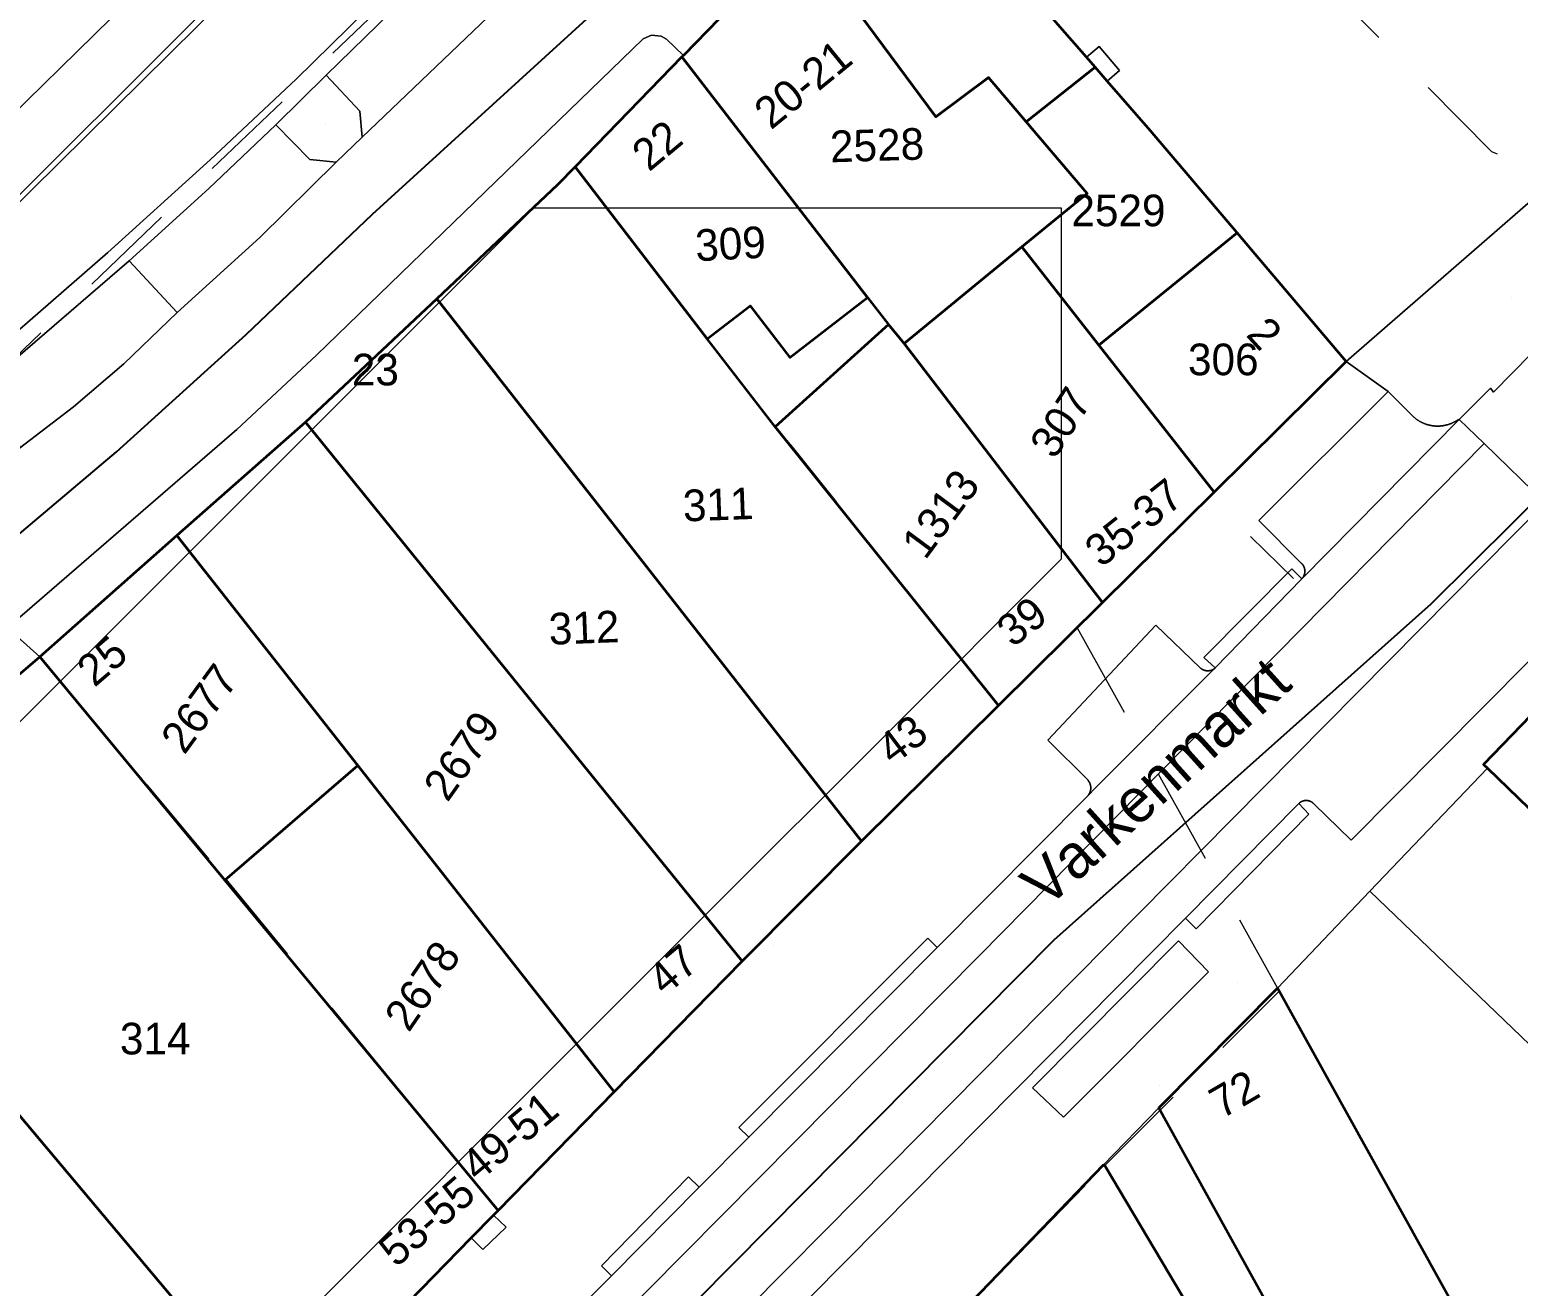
# Model space of a CAD drawing. Header units: metres. Extents: x 0 to 105485, y 0 to 425721.
# Drawn here: x 105188.16 to 105230.5, y 425501.82 to 425537.56 of the extents above; entities that cross this region are included whole.
import ezdxf
from ezdxf.enums import TextEntityAlignment as Align

# ---------------------------------------------------------------- set-up
doc = ezdxf.new("R2010")
doc.units = ezdxf.units.M
doc.header["$MEASUREMENT"] = 0
doc.linetypes.add('KG-PERCEEL-SO', pattern=[19, 5.5, -4, 5.5, -4])
for name, color, linetype, lineweight in [('B-XX-GK-KADEMUUR-G', 150, 'Continuous', 18), ('B-XX-GR-BEPLANTING_CULTUUR_VASTE PLANTENVAK-G', 90, 'Continuous', 18), ('B-XX-GR-BOOM-G', 90, 'Continuous', 13), ('B-XX-GR-STRUIK-G', 90, 'Continuous', 13), ('B-XX-IE-MEUBILAIR-G', 7, 'Continuous', 18), ('B-XX-KG-GRENS_PERCEEL-G', 150, 'KG-PERCEEL-SO', 18), ('B-XX-KG-GRENS_PERCEEL-T', 150, 'KG-PERCEEL-SO', 18), ('B-XX-KW-KUNSTWERK_STEIGER-G', 170, 'Continuous', 18), ('B-XX-OG-BEBOUWING-G', 7, 'Continuous', 35), ('B-XX-OG-BEBOUWING_HUISNUMMER-T', 7, 'Continuous', 18), ('B-XX-OG-BEBOUWING_STRAATNAAM-T', 7, 'Continuous', 18), ('B-XX-OG-GRENS-G', 7, 'Continuous', 18), ('B-XX-OG-TERREIN_ERF-G', 7, 'Continuous', 18), ('B-XX-OG-WATER_HAVEN-G', 170, 'Continuous', 18), ('B-XX-VH-ONVERHARD_ZAND-G', 210, 'Continuous', 18), ('B-XX-VH-OPENVERHARDING-G', 90, 'Continuous', 18), ('B-XX-VH-OPENVERHARDING_BETONSTRAATSTEEN-G', 90, 'Continuous', 18), ('B-XX-VH-OPENVERHARDING_SIERBESTRATING-G', 90, 'Continuous', 18), ('B-XX-VH-OPENVERHARDING_STRAATBAKSTEEN-G', 90, 'Continuous', 18), ('B-XX-VW-MARKERING-G', 7, 'Continuous', 18)]:
    doc.layers.add(name, color=color, linetype=linetype, lineweight=lineweight)
doc.layers.add('GIS-WEGVAKKEN', color=2, linetype='Continuous')

msp = doc.modelspace()

# ---------------------------------------------------------------- linework, layer by layer
at = {"layer": 'B-XX-GK-KADEMUUR-G', "ltscale": 0.5}
for points in [[(105220.643, 425561.843), (105213.954, 425554.97), (105205.209, 425545.458), (105195.738, 425536.163), (105193.287, 425533.863), (105190.378, 425531.232), (105186.544, 425527.89), (105180.843, 425522.993), (105173.304, 425516.37), (105172.878, 425515.996), (105146.181, 425491.915), (105145.681, 425491.464), (105144.295, 425490.257), (105143.772, 425489.798), (105136.049, 425483.022), (105132.833, 425480.142), (105128.132, 425475.611), (105127.75, 425475.243), (105122.77, 425470.444), (105113.824, 425465.053)], [(105186.916, 425527.491), (105190.984, 425530.99), (105193.251, 425533.049), (105195.156, 425534.861), (105196.592, 425536.271), (105200.626, 425540.211), (105204.554, 425544.048), (105205.972, 425545.477), (105209.689, 425549.526), (105213.503, 425553.68), (105214.869, 425555.125), (105218.768, 425559.165)]]:
    msp.add_lwpolyline(points, dxfattribs=at)
at = {"layer": 'B-XX-GR-BEPLANTING_CULTUUR_VASTE PLANTENVAK-G', "ltscale": 0.5}
msp.add_lwpolyline([(105216.687, 425507.466), (105217.564, 425506.626), (105221.696, 425510.762), (105220.837, 425511.642)], close=True, dxfattribs=at)
at = {"layer": 'B-XX-GR-BOOM-G', "color": 0, "true_color": 0x604a38}
msp.add_polyline3d([(105196.561, 425534.859, 2.064), (105196.561, 425534.859, 4.864)], dxfattribs=at)
at = {"layer": 'B-XX-GR-STRUIK-G', "ltscale": 0.5}
for points in [[(105218.221, 425536.783), (105218.465, 425536.503), (105218.812, 425536.105), (105219.165, 425536.405), (105218.581, 425537.09)], [(105201.71, 425503.497), (105201.355, 425503.845), (105200.719, 425503.195), (105201.05, 425502.87)]]:
    msp.add_lwpolyline(points, close=True, dxfattribs=at)
at = {"layer": 'B-XX-IE-MEUBILAIR-G', "color": 0, "true_color": 0x604a38}
for points in [[(105219.838, 425535.081, 2.225), (105219.838, 425535.081, 3.725)], [(105201.485, 425531.875, 2.127), (105201.485, 425531.875, 3.627)], [(105230.309, 425529.957, 2.445), (105230.309, 425529.957, 3.945)], [(105225.501, 425527.79, 2.473), (105225.501, 425527.79, 3.973)], [(105227.743, 425525.279, 2.495), (105227.743, 425525.279, 3.995)], [(105220.674, 425518.103, 2.651), (105220.674, 425518.103, 4.151)], [(105229.824, 425517.35, 2.757), (105229.824, 425517.35, 4.257)], [(105228.399, 425516.854, 2.758), (105228.399, 425516.854, 5.758)], [(105226.957, 425515.979, 2.755), (105226.957, 425515.979, 4.255)], [(105228.057, 425514.914, 2.802), (105228.057, 425514.914, 5.802)], [(105227.245, 425513.966, 2.858), (105227.245, 425513.966, 5.858)], [(105227.022, 425512.417, 2.887), (105227.022, 425512.417, 4.387)], [(105214.809, 425512.16, 2.744), (105214.809, 425512.16, 4.244)], [(105209.326, 425511.502, 2.788), (105209.326, 425511.502, 4.288)], [(105222.516, 425510.468, 2.833), (105222.516, 425510.468, 4.333)], [(105220.306, 425507.543, 2.899), (105220.306, 425507.543, 4.399)], [(105207.993, 425505.321, 2.867), (105207.993, 425505.321, 4.367)], [(105210.962, 425502.239, 2.8), (105210.962, 425502.239, 4.3)]]:
    msp.add_polyline3d(points, dxfattribs=at)
at = {"layer": 'B-XX-KG-GRENS_PERCEEL-G', "ltscale": 0.5, "flags": 128}
for points in [[(105102.855, 425457.251), (105113.429, 425463.212), (105126.736, 425472.787), (105143.804, 425488.16), (105176.104, 425517.108), (105213.894, 425553.271), (105230.091, 425570.765), (105244.911, 425587.989), (105254.747, 425603.697)], [(105229.774, 425561.299), (105230.631, 425561.379), (105231.504, 425561.178), (105232.264, 425560.7), (105243.511, 425549.496), (105244.287, 425548.424), (105244.687, 425547.126), (105244.637, 425545.791), (105244.159, 425544.585), (105233.404, 425533.687), (105232.149, 425533.478), (105230.908, 425533.618), (105229.755, 425534.092), (105217.646, 425546.338), (105217.448, 425547.139), (105217.525, 425547.957), (105217.879, 425548.684)], [(105212.858, 425543.118), (105217.159, 425538.002), (105218.465, 425536.503)], [(105206.71, 425536.79), (105210.097, 425540.276)], [(105210.097, 425540.276), (105213.94, 425535.087), (105215.435, 425536.207), (105216.507, 425534.946)], [(105203.673, 425533.665), (105206.71, 425536.79)], [(105206.71, 425536.79), (105212.587, 425529.179)], [(105216.507, 425534.946), (105218.465, 425536.503)], [(105218.465, 425536.503), (105220.226, 425534.483), (105222.507, 425531.789)], [(105216.385, 425531.386), (105218.238, 425532.907), (105216.507, 425534.946)], [(105199.754, 425529.921), (105203.174, 425533.151), (105203.673, 425533.665)], [(105203.673, 425533.665), (105209.365, 425526.264)], [(105218.576, 425528.587), (105222.507, 425531.789)], [(105221.849, 425524.405), (105225.608, 425528.126), (105222.507, 425531.789)], [(105213.036, 425528.637), (105216.385, 425531.386)], [(105216.385, 425531.386), (105218.576, 425528.587)], [(105196, 425526.404), (105196.496, 425526.843), (105199.754, 425529.921)], [(105199.754, 425529.921), (105211.823, 425514.478)], [(105209.365, 425526.264), (105212.587, 425529.179)], [(105212.587, 425529.179), (105213.036, 425528.637)], [(105213.036, 425528.637), (105213.207, 425528.414), (105218.68, 425521.267)], [(105218.576, 425528.587), (105221.849, 425524.405)], [(105240.606, 425505.938), (105229.515, 425516.664), (105232.202, 425519.439), (105232.015, 425519.621), (105232.985, 425520.62), (105233.171, 425520.439), (105235.984, 425523.345), (105235.802, 425523.521), (105236.535, 425524.276), (105236.715, 425524.1), (105239.53, 425527.007), (105239.354, 425527.179), (105240.16, 425528.01), (105240.335, 425527.839), (105240.735, 425528.251), (105247.818, 425521.49), (105248.851, 425522.631), (105251.941, 425519.857), (105252.709, 425520.608), (105254.15, 425519.19), (105251.936, 425516.849)], [(105192.347, 425523.171), (105196, 425526.404)], [(105196, 425526.404), (105208.427, 425511.071)], [(105209.365, 425526.264), (105209.846, 425525.702), (105215.722, 425518.339)], [(105218.68, 425521.267), (105221.849, 425524.405)], [(105188.447, 425519.728), (105188.751, 425519.989), (105192.347, 425523.171)], [(105192.347, 425523.171), (105197.488, 425516.63)], [(105217.956, 425520.55), (105218.68, 425521.267)], [(105215.722, 425518.339), (105217.956, 425520.55)], [(105217.956, 425520.55), (105223.702, 425510.213)], [(105181.734, 425513.974), (105188.447, 425519.728)], [(105188.447, 425519.728), (105193.733, 425513.399)], [(105211.823, 425514.478), (105215.722, 425518.339)], [(105193.733, 425513.399), (105197.488, 425516.63)], [(105197.488, 425516.63), (105204.783, 425507.348)], [(105208.427, 425511.071), (105209.866, 425512.541), (105211.823, 425514.478)], [(105181.734, 425513.974), (105195.383, 425497.728)], [(105193.733, 425513.399), (105201.486, 425503.979)], [(105204.783, 425507.348), (105208.427, 425511.071)], [(105218.74, 425505.259), (105223.702, 425510.213)], [(105223.702, 425510.213), (105231.199, 425496.727), (105235.462, 425488.871)], [(105201.486, 425503.979), (105204.783, 425507.348)], [(105212.962, 425499.309), (105218.74, 425505.259)], [(105218.74, 425505.259), (105230.215, 425486.058)], [(105195.383, 425497.728), (105197.936, 425500.352), (105201.486, 425503.979)]]:
    msp.add_lwpolyline(points, dxfattribs=at)
at = {"layer": 'B-XX-KW-KUNSTWERK_STEIGER-G', "ltscale": 0.5}
for points in [[(105106.951, 425463.628), (105117.218, 425470.222), (105142.013, 425491.704), (105140.764, 425493.126), (105145.827, 425497.614), (105145.968, 425497.465), (105142.923, 425494.659), (105142.809, 425494.793), (105141.408, 425493.534), (105144.295, 425490.257), (105145.681, 425491.464), (105143.914, 425493.516), (105147.057, 425496.24), (105147.122, 425496.15), (105160.346, 425507.81), (105184.232, 425529.081), (105203.979, 425548.594), (105228.964, 425573.234)], [(105185.441, 425546.876), (105191.937, 425540.224), (105191.921, 425539.316), (105185.657, 425533.181)]]:
    msp.add_lwpolyline(points, dxfattribs=at)
at = {"layer": 'B-XX-OG-BEBOUWING-G', "ltscale": 0.5}
for points in [[(105210.097, 425540.276), (105213.94, 425535.087), (105215.435, 425536.207), (105216.507, 425534.946), (105218.465, 425536.503), (105218.221, 425536.783), (105217.406, 425537.718), (105217.184, 425537.973), (105217.088, 425538.087), (105216.816, 425538.41), (105215.593, 425539.865), (105214.994, 425540.577), (105212.858, 425543.118)], [(105213.036, 425528.637), (105216.385, 425531.386), (105218.238, 425532.907), (105216.507, 425534.946), (105215.435, 425536.207), (105213.94, 425535.087), (105210.097, 425540.276), (105209.798, 425539.968), (105206.754, 425536.836), (105206.71, 425536.79), (105211.996, 425529.944), (105212.587, 425529.179)], [(105206.71, 425536.79), (105203.673, 425533.665), (105207.435, 425528.774), (105208.656, 425529.714), (105209.787, 425528.244), (105211.996, 425529.944)], [(105216.507, 425534.946), (105218.238, 425532.907), (105216.385, 425531.386), (105218.576, 425528.587), (105222.506, 425531.789), (105220.045, 425534.691), (105218.812, 425536.105), (105218.465, 425536.503)], [(105211.823, 425514.478), (105215.722, 425518.339), (105209.365, 425526.264), (105207.435, 425528.774), (105203.673, 425533.665), (105203.174, 425533.151), (105199.741, 425529.908)], [(105222.92, 425531.301), (105222.506, 425531.789), (105218.576, 425528.587), (105221.85, 425524.405), (105225.608, 425528.126)], [(105216.385, 425531.386), (105213.036, 425528.637), (105218.68, 425521.267), (105221.85, 425524.405), (105218.576, 425528.587)], [(105199.741, 425529.908), (105196, 425526.404), (105208.427, 425511.071), (105211.823, 425514.478)], [(105212.587, 425529.179), (105209.365, 425526.264), (105215.722, 425518.339), (105218.68, 425521.267), (105213.036, 425528.637)], [(105196, 425526.404), (105192.345, 425523.173), (105197.488, 425516.63), (105204.783, 425507.348), (105208.427, 425511.071)], [(105192.345, 425523.173), (105188.447, 425519.728), (105193.706, 425513.376), (105197.488, 425516.63)], [(105188.447, 425519.728), (105181.734, 425513.974), (105195.386, 425497.725), (105200.719, 425503.195), (105201.355, 425503.845), (105201.486, 425503.979), (105193.706, 425513.376)], [(105197.488, 425516.63), (105193.706, 425513.376), (105201.486, 425503.979), (105204.783, 425507.348)], [(105181.734, 425513.974), (105177.107, 425510.008), (105184.026, 425501.517), (105190.882, 425493.105), (105195.386, 425497.725)], [(105223.653, 425510.301), (105220.281, 425506.9), (105228.588, 425491.881), (105227.164, 425491.126), (105230.215, 425486.058), (105235.22, 425488.741), (105235.462, 425488.871), (105231.199, 425496.727), (105229.264, 425500.195)], [(105227.164, 425491.126), (105225.595, 425493.732), (105218.754, 425505.237), (105218.7, 425505.262), (105212.962, 425499.309), (105218.206, 425490.634), (105223.31, 425482.04), (105230.395, 425485.881), (105230.215, 425486.058)]]:
    msp.add_lwpolyline(points, close=True, dxfattribs=at)
msp.add_lwpolyline([(105232.202, 425519.439), (105229.515, 425516.664), (105229.626, 425516.557), (105238.43, 425508.043)], dxfattribs=at)
at = {"layer": 'B-XX-OG-GRENS-G'}
for points in [[(105217.5, 425562.5, 1.724), (105212.5, 425557.5, 1.99), (105207.5, 425552.5, 1.678), (105202.5, 425547.5, 1.775), (105197.5, 425542.5, 1.437), (105192.5, 425537.5, 0.812), (105187.5, 425532.5, 1.366), (105182.5, 425527.5, 1.066), (105177.5, 425522.5, 1.497), (105172.5, 425517.5, 1.227), (105162.5, 425512.5, 0.677), (105157.5, 425507.5, 1.118), (105152.5, 425502.5, 0.996), (105147.5, 425497.5, 0.531), (105142.5, 425492.5, 1.735), (105137.5, 425487.5, 0.768), (105132.5, 425482.5, 1.646), (105127.5, 425477.5, 0.874), (105117.5, 425472.5, 0.756), (105112.5, 425467.5, 0.587)], [(105162.5, 425497.5, 2.192), (105167.5, 425502.5, 2.125), (105172.5, 425507.5, 2.078), (105182.5, 425512.5, 2.208), (105187.5, 425517.5, 2.185), (105192.5, 425522.5, 2.187), (105197.5, 425527.5, 2.273), (105202.5, 425532.5, 2.262), (105217.5, 425532.5, 2.266), (105217.5, 425522.5, 2.594), (105212.5, 425517.5, 2.702), (105207.5, 425512.5, 2.869), (105202.5, 425507.5, 2.958), (105197.5, 425502.5, 2.961), (105192.5, 425497.5, 2.887)]]:
    msp.add_polyline3d(points, dxfattribs=at)
at = {"layer": 'B-XX-OG-TERREIN_ERF-G', "ltscale": 0.5}
for points in [[(105209.365, 425526.264), (105212.587, 425529.179), (105211.996, 425529.944), (105209.787, 425528.244), (105208.656, 425529.714), (105207.435, 425528.774)], [(105220.281, 425506.9), (105218.7, 425505.262), (105218.754, 425505.237), (105225.595, 425493.732), (105227.164, 425491.126), (105228.588, 425491.881)]]:
    msp.add_lwpolyline(points, close=True, dxfattribs=at)
at = {"layer": 'B-XX-OG-WATER_HAVEN-G', "ltscale": 0.5}
msp.add_lwpolyline([(105113.824, 425465.053), (105122.77, 425470.444), (105127.75, 425475.243), (105128.132, 425475.611), (105132.833, 425480.142), (105136.049, 425483.022), (105143.772, 425489.798), (105144.295, 425490.257), (105145.681, 425491.464), (105146.181, 425491.915), (105172.878, 425515.996), (105173.304, 425516.37), (105180.843, 425522.993), (105186.544, 425527.89), (105190.378, 425531.232), (105193.287, 425533.863), (105195.738, 425536.163), (105205.209, 425545.458), (105213.954, 425554.97), (105220.643, 425561.843)], dxfattribs=at)
at = {"layer": 'B-XX-VH-ONVERHARD_ZAND-G', "ltscale": 0.5}
msp.add_lwpolyline([(105196.592, 425536.271), (105195.156, 425534.861), (105196.126, 425533.875), (105196.874, 425533.797), (105197.62, 425534.506), (105197.548, 425535.248)], close=True, dxfattribs=at)
at = {"layer": 'B-XX-VH-OPENVERHARDING-G', "ltscale": 0.5}
for points in [[(105187.529, 425520.551), (105194.053, 425526.196), (105196.317, 425528.308), (105205.614, 425537.302), (105205.844, 425537.409), (105206.125, 425537.381), (105206.27, 425537.292), (105206.754, 425536.836), (105209.798, 425539.968), (105210.097, 425540.276), (105212.858, 425543.118), (105214.211, 425543.767), (105215.809, 425545.484), (105217.368, 425547.16), (105218.953, 425548.863), (105220.784, 425550.828), (105220.494, 425551.328), (105220.375, 425551.817), (105220.384, 425552.319), (105220.499, 425552.751), (105220.649, 425553.052), (105220.847, 425553.323), (105225.692, 425558.634)], [(105220.252, 425557.777), (105215.992, 425553.441), (105215.322, 425552.698), (105211.174, 425548.185), (105207.028, 425543.676), (105206.34, 425542.999), (105202.036, 425538.74), (105197.62, 425534.506), (105196.874, 425533.797), (105194.703, 425531.651), (105192.353, 425529.522), (105190.832, 425528.057), (105189.406, 425526.834), (105187.872, 425525.66)], [(105217.406, 425537.718), (105218.221, 425536.783), (105218.581, 425537.09), (105219.165, 425536.405), (105218.812, 425536.105), (105220.045, 425534.691), (105222.506, 425531.789), (105222.92, 425531.301), (105225.608, 425528.126), (105234.855, 425536.164)], [(105202.37, 425499.759), (105204.591, 425502.001), (105204.708, 425502.119), (105204.421, 425502.4), (105206.895, 425504.936), (105207.205, 425504.635), (105208.619, 425506.06), (105208.333, 425506.334), (105213.704, 425511.719), (105213.977, 425511.458), (105218.251, 425515.765), (105218.265, 425515.779), (105218.264, 425515.779), (105218.264, 425515.779), (105218.267, 425515.783), (105218.27, 425515.786), (105218.273, 425515.79), (105218.276, 425515.794), (105218.279, 425515.798), (105218.282, 425515.802), (105218.284, 425515.805), (105218.287, 425515.809), (105218.29, 425515.813), (105218.292, 425515.817), (105218.295, 425515.821), (105218.297, 425515.826), (105218.3, 425515.83), (105218.302, 425515.834), (105218.304, 425515.838), (105218.306, 425515.842), (105218.309, 425515.846), (105218.311, 425515.851), (105218.313, 425515.855), (105218.315, 425515.859), (105218.317, 425515.864), (105218.318, 425515.868), (105218.32, 425515.873), (105218.322, 425515.877), (105218.324, 425515.881), (105218.325, 425515.886), (105218.327, 425515.89), (105218.328, 425515.895), (105218.33, 425515.9), (105218.331, 425515.904), (105218.332, 425515.909), (105218.334, 425515.913), (105218.335, 425515.918), (105218.336, 425515.923), (105218.337, 425515.927), (105218.338, 425515.932), (105218.339, 425515.937), (105218.339, 425515.941), (105218.34, 425515.946), (105218.341, 425515.951), (105218.341, 425515.955), (105218.342, 425515.96), (105218.343, 425515.965), (105218.343, 425515.97), (105218.343, 425515.974), (105218.344, 425515.979), (105218.344, 425515.984), (105218.344, 425515.989), (105218.344, 425515.993), (105218.344, 425515.998), (105218.344, 425516.003), (105218.344, 425516.008), (105218.344, 425516.012), (105218.343, 425516.017), (105218.343, 425516.022), (105218.343, 425516.027), (105218.342, 425516.031), (105218.342, 425516.036), (105218.341, 425516.041), (105218.34, 425516.046), (105218.34, 425516.05), (105218.339, 425516.055), (105218.338, 425516.06), (105218.337, 425516.064), (105218.336, 425516.069), (105218.335, 425516.074), (105218.334, 425516.078), (105218.333, 425516.083), (105218.331, 425516.088), (105218.33, 425516.092), (105218.329, 425516.097), (105218.327, 425516.101), (105218.326, 425516.106), (105218.324, 425516.11), (105218.323, 425516.115), (105218.321, 425516.119), (105218.319, 425516.124), (105218.317, 425516.128), (105218.315, 425516.132), (105218.313, 425516.137), (105218.311, 425516.141), (105218.309, 425516.145), (105218.307, 425516.15), (105218.305, 425516.154), (105218.303, 425516.158), (105218.3, 425516.162), (105218.298, 425516.166), (105218.296, 425516.17), (105218.293, 425516.174), (105218.29, 425516.179), (105218.288, 425516.183), (105218.285, 425516.186), (105218.282, 425516.19), (105218.28, 425516.194), (105218.277, 425516.198), (105218.274, 425516.202), (105218.271, 425516.206), (105218.268, 425516.209), (105218.265, 425516.213), (105218.265, 425516.213), (105217.124, 425517.351), (105220.19, 425520.626), (105221.455, 425519.412), (105221.455, 425519.412), (105221.459, 425519.409), (105221.462, 425519.406), (105221.466, 425519.403), (105221.469, 425519.4), (105221.473, 425519.397), (105221.477, 425519.394), (105221.481, 425519.391), (105221.485, 425519.388), (105221.489, 425519.385), (105221.493, 425519.383), (105221.496, 425519.38), (105221.5, 425519.377), (105221.505, 425519.375), (105221.509, 425519.372), (105221.513, 425519.37), (105221.517, 425519.368), (105221.521, 425519.366), (105221.525, 425519.363), (105221.53, 425519.361), (105221.534, 425519.359), (105221.538, 425519.357), (105221.543, 425519.355), (105221.547, 425519.353), (105221.551, 425519.351), (105221.556, 425519.35), (105221.56, 425519.348), (105221.565, 425519.346), (105221.569, 425519.345), (105221.574, 425519.343), (105221.578, 425519.342), (105221.583, 425519.341), (105221.588, 425519.339), (105221.592, 425519.338), (105221.597, 425519.337), (105221.601, 425519.336), (105221.606, 425519.335), (105221.611, 425519.334), (105221.615, 425519.333), (105221.62, 425519.332), (105221.625, 425519.331), (105221.63, 425519.331), (105221.634, 425519.33), (105221.639, 425519.33), (105221.644, 425519.329), (105221.648, 425519.329), (105221.653, 425519.329), (105221.658, 425519.328), (105221.663, 425519.328), (105221.668, 425519.328), (105221.672, 425519.328), (105221.677, 425519.328), (105221.682, 425519.328), (105221.687, 425519.328), (105221.691, 425519.329), (105221.696, 425519.329), (105221.701, 425519.329), (105221.706, 425519.33), (105221.71, 425519.33), (105221.715, 425519.331), (105221.72, 425519.332), (105221.725, 425519.332), (105221.729, 425519.333), (105221.734, 425519.334), (105221.739, 425519.335), (105221.743, 425519.336), (105221.748, 425519.337), (105221.752, 425519.338), (105221.757, 425519.339), (105221.762, 425519.341), (105221.766, 425519.342), (105221.771, 425519.343), (105221.775, 425519.345), (105221.78, 425519.346), (105221.784, 425519.348), (105221.789, 425519.35), (105221.793, 425519.352), (105221.798, 425519.353), (105221.802, 425519.355), (105221.806, 425519.357), (105221.811, 425519.359), (105221.815, 425519.361), (105221.819, 425519.363), (105221.823, 425519.366), (105221.828, 425519.368), (105221.832, 425519.37), (105221.836, 425519.373), (105221.84, 425519.375), (105221.844, 425519.378), (105221.848, 425519.38), (105221.852, 425519.383), (105221.856, 425519.385), (105221.86, 425519.388), (105221.864, 425519.391), (105221.868, 425519.394), (105221.871, 425519.397), (105221.875, 425519.4), (105221.879, 425519.403), (105221.882, 425519.406), (105221.886, 425519.409), (105221.886, 425519.409), (105221.561, 425519.704), (105224.062, 425522.231), (105224.347, 425521.943), (105224.347, 425521.943), (105224.35, 425521.947), (105224.354, 425521.95), (105224.357, 425521.954), (105224.36, 425521.958), (105224.363, 425521.962), (105224.366, 425521.965), (105224.369, 425521.969), (105224.372, 425521.973), (105224.375, 425521.977), (105224.378, 425521.981), (105224.381, 425521.985), (105224.384, 425521.99), (105224.386, 425521.994), (105224.389, 425521.998), (105224.391, 425522.002), (105224.394, 425522.007), (105224.396, 425522.011), (105224.398, 425522.015), (105224.401, 425522.02), (105224.403, 425522.024), (105224.405, 425522.029), (105224.407, 425522.033), (105224.409, 425522.038), (105224.411, 425522.042), (105224.413, 425522.047), (105224.414, 425522.051), (105224.416, 425522.056), (105224.418, 425522.061), (105224.419, 425522.065), (105224.421, 425522.07), (105224.422, 425522.075), (105224.423, 425522.08), (105224.425, 425522.084), (105224.426, 425522.089), (105224.427, 425522.094), (105224.428, 425522.099), (105224.429, 425522.104), (105224.43, 425522.109), (105224.43, 425522.113), (105224.431, 425522.118), (105224.432, 425522.123), (105224.432, 425522.128), (105224.433, 425522.133), (105224.433, 425522.138), (105224.434, 425522.143), (105224.434, 425522.148), (105224.434, 425522.153), (105224.434, 425522.158), (105224.434, 425522.163), (105224.434, 425522.168), (105224.434, 425522.173), (105224.434, 425522.178), (105224.433, 425522.183), (105224.433, 425522.187), (105224.432, 425522.192), (105224.432, 425522.197), (105224.431, 425522.202), (105224.431, 425522.207), (105224.43, 425522.212), (105224.429, 425522.217), (105224.428, 425522.222), (105224.427, 425522.227), (105224.426, 425522.231), (105224.425, 425522.236), (105224.424, 425522.241), (105224.422, 425522.246), (105224.421, 425522.25), (105224.42, 425522.255), (105224.418, 425522.26), (105224.417, 425522.265), (105224.415, 425522.269), (105224.413, 425522.274), (105224.411, 425522.279), (105224.409, 425522.283), (105224.408, 425522.288), (105224.406, 425522.292), (105224.403, 425522.297), (105224.401, 425522.301), (105224.399, 425522.305), (105224.397, 425522.31), (105224.394, 425522.314), (105224.392, 425522.319), (105224.389, 425522.323), (105224.387, 425522.327), (105224.384, 425522.331), (105224.382, 425522.335), (105224.379, 425522.339), (105224.376, 425522.343), (105224.373, 425522.348), (105224.37, 425522.351), (105224.367, 425522.355), (105224.364, 425522.359), (105224.361, 425522.363), (105224.358, 425522.367), (105224.355, 425522.371), (105224.351, 425522.374), (105224.348, 425522.378), (105224.344, 425522.381), (105224.341, 425522.385), (105224.341, 425522.385), (105223.124, 425523.607), (105226.803, 425527.276), (105225.608, 425528.126), (105221.85, 425524.405), (105218.68, 425521.267), (105215.722, 425518.339), (105211.823, 425514.478), (105208.427, 425511.071), (105204.783, 425507.348), (105201.486, 425503.979), (105201.355, 425503.845), (105201.71, 425503.497), (105201.05, 425502.87), (105200.719, 425503.195), (105195.386, 425497.725)], [(105194.189, 425490.051), (105215.18, 425511.232), (105229.533, 425525.791), (105228.825, 425526.479), (105224.347, 425521.943), (105221.887, 425519.41), (105221.886, 425519.409), (105218.483, 425515.997), (105218.265, 425515.779), (105218.251, 425515.765), (105213.977, 425511.458), (105208.619, 425506.06), (105207.205, 425504.635), (105204.708, 425502.119), (105204.591, 425502.001), (105202.37, 425499.759)]]:
    msp.add_lwpolyline(points, dxfattribs=at)
for points in [[(105206.34, 425542.999), (105205.567, 425543.022), (105204.554, 425544.048), (105200.626, 425540.211), (105196.592, 425536.271), (105197.548, 425535.248), (105197.62, 425534.506), (105202.036, 425538.74)], [(105199.741, 425529.908), (105203.174, 425533.151), (105203.673, 425533.665), (105206.71, 425536.79), (105206.754, 425536.836), (105206.27, 425537.292), (105206.125, 425537.381), (105205.844, 425537.409), (105205.614, 425537.302), (105196.317, 425528.308), (105194.053, 425526.196), (105187.529, 425520.551), (105188.447, 425519.728), (105192.345, 425523.173), (105196, 425526.404)], [(105196.874, 425533.797), (105196.126, 425533.875), (105195.156, 425534.861), (105193.251, 425533.049), (105190.984, 425530.99), (105186.916, 425527.491), (105187.817, 425526.398), (105187.872, 425525.66), (105189.406, 425526.834), (105190.832, 425528.057), (105192.353, 425529.522), (105194.703, 425531.651)], [(105228.825, 425526.479), (105228.816, 425526.487), (105228.816, 425526.487), (105228.804, 425526.479), (105228.793, 425526.47), (105228.781, 425526.462), (105228.769, 425526.454), (105228.757, 425526.447), (105228.744, 425526.439), (105228.732, 425526.432), (105228.72, 425526.424), (105228.707, 425526.417), (105228.694, 425526.41), (105228.682, 425526.404), (105228.669, 425526.397), (105228.656, 425526.391), (105228.643, 425526.385), (105228.63, 425526.379), (105228.617, 425526.373), (105228.603, 425526.367), (105228.59, 425526.362), (105228.577, 425526.357), (105228.563, 425526.352), (105228.55, 425526.347), (105228.536, 425526.342), (105228.522, 425526.338), (105228.509, 425526.333), (105228.495, 425526.329), (105228.481, 425526.325), (105228.467, 425526.322), (105228.453, 425526.318), (105228.439, 425526.315), (105228.425, 425526.312), (105228.411, 425526.309), (105228.397, 425526.306), (105228.383, 425526.303), (105228.368, 425526.301), (105228.354, 425526.299), (105228.34, 425526.297), (105228.326, 425526.295), (105228.311, 425526.294), (105228.297, 425526.293), (105228.283, 425526.291), (105228.268, 425526.291), (105228.254, 425526.29), (105228.239, 425526.289), (105228.225, 425526.289), (105228.211, 425526.289), (105228.196, 425526.289), (105228.182, 425526.289), (105228.168, 425526.29), (105228.153, 425526.291), (105228.139, 425526.291), (105228.124, 425526.293), (105228.11, 425526.294), (105228.096, 425526.295), (105228.081, 425526.297), (105228.067, 425526.299), (105228.053, 425526.301), (105228.039, 425526.304), (105228.025, 425526.306), (105228.01, 425526.309), (105227.996, 425526.312), (105227.982, 425526.315), (105227.968, 425526.318), (105227.954, 425526.322), (105227.94, 425526.325), (105227.927, 425526.329), (105227.913, 425526.333), (105227.899, 425526.338), (105227.885, 425526.342), (105227.872, 425526.347), (105227.858, 425526.352), (105227.845, 425526.357), (105227.831, 425526.362), (105227.818, 425526.367), (105227.805, 425526.373), (105227.792, 425526.379), (105227.779, 425526.385), (105227.766, 425526.391), (105227.753, 425526.397), (105227.74, 425526.404), (105227.727, 425526.41), (105227.714, 425526.417), (105227.702, 425526.424), (105227.689, 425526.432), (105227.677, 425526.439), (105227.665, 425526.447), (105227.653, 425526.454), (105227.641, 425526.462), (105227.629, 425526.47), (105227.617, 425526.479), (105227.605, 425526.487), (105227.594, 425526.496), (105227.582, 425526.504), (105227.571, 425526.513), (105227.56, 425526.522), (105227.549, 425526.532), (105227.538, 425526.541), (105227.527, 425526.55), (105227.517, 425526.56), (105227.506, 425526.57), (105227.506, 425526.57), (105226.803, 425527.276), (105223.124, 425523.607), (105224.341, 425522.385), (105224.341, 425522.385), (105224.344, 425522.381), (105224.348, 425522.378), (105224.351, 425522.374), (105224.355, 425522.371), (105224.358, 425522.367), (105224.361, 425522.363), (105224.364, 425522.359), (105224.367, 425522.355), (105224.37, 425522.351), (105224.373, 425522.348), (105224.376, 425522.343), (105224.379, 425522.339), (105224.382, 425522.335), (105224.384, 425522.331), (105224.387, 425522.327), (105224.389, 425522.323), (105224.392, 425522.319), (105224.394, 425522.314), (105224.397, 425522.31), (105224.399, 425522.305), (105224.401, 425522.301), (105224.403, 425522.297), (105224.406, 425522.292), (105224.408, 425522.288), (105224.409, 425522.283), (105224.411, 425522.279), (105224.413, 425522.274), (105224.415, 425522.269), (105224.417, 425522.265), (105224.418, 425522.26), (105224.42, 425522.255), (105224.421, 425522.25), (105224.422, 425522.246), (105224.424, 425522.241), (105224.425, 425522.236), (105224.426, 425522.231), (105224.427, 425522.227), (105224.428, 425522.222), (105224.429, 425522.217), (105224.43, 425522.212), (105224.431, 425522.207), (105224.431, 425522.202), (105224.432, 425522.197), (105224.432, 425522.192), (105224.433, 425522.187), (105224.433, 425522.183), (105224.434, 425522.178), (105224.434, 425522.173), (105224.434, 425522.168), (105224.434, 425522.163), (105224.434, 425522.158), (105224.434, 425522.153), (105224.434, 425522.148), (105224.434, 425522.143), (105224.433, 425522.138), (105224.433, 425522.133), (105224.432, 425522.128), (105224.432, 425522.123), (105224.431, 425522.118), (105224.43, 425522.113), (105224.43, 425522.109), (105224.429, 425522.104), (105224.428, 425522.099), (105224.427, 425522.094), (105224.426, 425522.089), (105224.425, 425522.084), (105224.423, 425522.08), (105224.422, 425522.075), (105224.421, 425522.07), (105224.419, 425522.065), (105224.418, 425522.061), (105224.416, 425522.056), (105224.414, 425522.051), (105224.413, 425522.047), (105224.411, 425522.042), (105224.409, 425522.038), (105224.407, 425522.033), (105224.405, 425522.029), (105224.403, 425522.024), (105224.401, 425522.02), (105224.398, 425522.015), (105224.396, 425522.011), (105224.394, 425522.007), (105224.391, 425522.002), (105224.389, 425521.998), (105224.386, 425521.994), (105224.384, 425521.99), (105224.381, 425521.985), (105224.378, 425521.981), (105224.375, 425521.977), (105224.372, 425521.973), (105224.369, 425521.969), (105224.366, 425521.965), (105224.363, 425521.962), (105224.36, 425521.958), (105224.357, 425521.954), (105224.354, 425521.95), (105224.35, 425521.947), (105224.347, 425521.943), (105224.347, 425521.943)], [(105221.887, 425519.41), (105224.347, 425521.943), (105224.062, 425522.231), (105221.561, 425519.704), (105221.886, 425519.409)], [(105181.734, 425513.974), (105188.447, 425519.728), (105187.529, 425520.551), (105180.788, 425514.718), (105172.485, 425507.457), (105172.346, 425507.225), (105172.357, 425506.955), (105172.473, 425506.771), (105172.894, 425506.367), (105173.541, 425506.951), (105173.252, 425507.384), (105174.228, 425508.166), (105174.53, 425507.799), (105175.034, 425508.231), (105174.881, 425508.41), (105175.473, 425508.921), (105175.636, 425508.747), (105177.107, 425510.008)], [(105221.455, 425519.412), (105220.19, 425520.626), (105217.124, 425517.351), (105218.265, 425516.213), (105218.265, 425516.213), (105218.268, 425516.209), (105218.271, 425516.206), (105218.274, 425516.202), (105218.277, 425516.198), (105218.28, 425516.194), (105218.282, 425516.19), (105218.285, 425516.186), (105218.288, 425516.183), (105218.29, 425516.179), (105218.293, 425516.174), (105218.296, 425516.17), (105218.298, 425516.166), (105218.3, 425516.162), (105218.303, 425516.158), (105218.305, 425516.154), (105218.307, 425516.15), (105218.309, 425516.145), (105218.311, 425516.141), (105218.313, 425516.137), (105218.315, 425516.132), (105218.317, 425516.128), (105218.319, 425516.124), (105218.321, 425516.119), (105218.323, 425516.115), (105218.324, 425516.11), (105218.326, 425516.106), (105218.327, 425516.101), (105218.329, 425516.097), (105218.33, 425516.092), (105218.331, 425516.088), (105218.333, 425516.083), (105218.334, 425516.078), (105218.335, 425516.074), (105218.336, 425516.069), (105218.337, 425516.064), (105218.338, 425516.06), (105218.339, 425516.055), (105218.34, 425516.05), (105218.34, 425516.046), (105218.341, 425516.041), (105218.342, 425516.036), (105218.342, 425516.031), (105218.343, 425516.027), (105218.343, 425516.022), (105218.343, 425516.017), (105218.344, 425516.012), (105218.344, 425516.008), (105218.344, 425516.003), (105218.344, 425515.998), (105218.344, 425515.993), (105218.344, 425515.989), (105218.344, 425515.984), (105218.344, 425515.979), (105218.343, 425515.974), (105218.343, 425515.97), (105218.343, 425515.965), (105218.342, 425515.96), (105218.341, 425515.955), (105218.341, 425515.951), (105218.34, 425515.946), (105218.339, 425515.941), (105218.339, 425515.937), (105218.338, 425515.932), (105218.337, 425515.927), (105218.336, 425515.923), (105218.335, 425515.918), (105218.334, 425515.913), (105218.332, 425515.909), (105218.331, 425515.904), (105218.33, 425515.9), (105218.328, 425515.895), (105218.327, 425515.89), (105218.325, 425515.886), (105218.324, 425515.881), (105218.322, 425515.877), (105218.32, 425515.873), (105218.318, 425515.868), (105218.317, 425515.864), (105218.315, 425515.859), (105218.313, 425515.855), (105218.311, 425515.851), (105218.309, 425515.846), (105218.306, 425515.842), (105218.304, 425515.838), (105218.302, 425515.834), (105218.3, 425515.83), (105218.297, 425515.826), (105218.295, 425515.821), (105218.292, 425515.817), (105218.29, 425515.813), (105218.287, 425515.809), (105218.284, 425515.805), (105218.282, 425515.802), (105218.279, 425515.798), (105218.276, 425515.794), (105218.273, 425515.79), (105218.27, 425515.786), (105218.267, 425515.783), (105218.264, 425515.779), (105218.264, 425515.779), (105218.265, 425515.779), (105218.483, 425515.997), (105221.886, 425519.409), (105221.886, 425519.409), (105221.882, 425519.406), (105221.879, 425519.403), (105221.875, 425519.4), (105221.871, 425519.397), (105221.868, 425519.394), (105221.864, 425519.391), (105221.86, 425519.388), (105221.856, 425519.385), (105221.852, 425519.383), (105221.848, 425519.38), (105221.844, 425519.378), (105221.84, 425519.375), (105221.836, 425519.373), (105221.832, 425519.37), (105221.828, 425519.368), (105221.823, 425519.366), (105221.819, 425519.363), (105221.815, 425519.361), (105221.811, 425519.359), (105221.806, 425519.357), (105221.802, 425519.355), (105221.798, 425519.353), (105221.793, 425519.352), (105221.789, 425519.35), (105221.784, 425519.348), (105221.78, 425519.346), (105221.775, 425519.345), (105221.771, 425519.343), (105221.766, 425519.342), (105221.762, 425519.341), (105221.757, 425519.339), (105221.752, 425519.338), (105221.748, 425519.337), (105221.743, 425519.336), (105221.739, 425519.335), (105221.734, 425519.334), (105221.729, 425519.333), (105221.725, 425519.332), (105221.72, 425519.332), (105221.715, 425519.331), (105221.71, 425519.33), (105221.706, 425519.33), (105221.701, 425519.329), (105221.696, 425519.329), (105221.691, 425519.329), (105221.687, 425519.328), (105221.682, 425519.328), (105221.677, 425519.328), (105221.672, 425519.328), (105221.668, 425519.328), (105221.663, 425519.328), (105221.658, 425519.328), (105221.653, 425519.329), (105221.648, 425519.329), (105221.644, 425519.329), (105221.639, 425519.33), (105221.634, 425519.33), (105221.63, 425519.331), (105221.625, 425519.331), (105221.62, 425519.332), (105221.615, 425519.333), (105221.611, 425519.334), (105221.606, 425519.335), (105221.601, 425519.336), (105221.597, 425519.337), (105221.592, 425519.338), (105221.588, 425519.339), (105221.583, 425519.341), (105221.578, 425519.342), (105221.574, 425519.343), (105221.569, 425519.345), (105221.565, 425519.346), (105221.56, 425519.348), (105221.556, 425519.35), (105221.551, 425519.351), (105221.547, 425519.353), (105221.543, 425519.355), (105221.538, 425519.357), (105221.534, 425519.359), (105221.53, 425519.361), (105221.525, 425519.363), (105221.521, 425519.366), (105221.517, 425519.368), (105221.513, 425519.37), (105221.509, 425519.372), (105221.505, 425519.375), (105221.5, 425519.377), (105221.496, 425519.38), (105221.493, 425519.383), (105221.489, 425519.385), (105221.485, 425519.388), (105221.481, 425519.391), (105221.477, 425519.394), (105221.473, 425519.397), (105221.469, 425519.4), (105221.466, 425519.403), (105221.462, 425519.406), (105221.459, 425519.409)], [(105229.626, 425516.557), (105226.282, 425513.055), (105236.807, 425502.955), (105241.251, 425505.386), (105241.458, 425505.566), (105241.187, 425505.921), (105240.831, 425505.769), (105238.43, 425508.043)], [(105224.254, 425515.543), (105221.036, 425512.292), (105221.34, 425511.991), (105224.547, 425515.245), (105224.265, 425515.554)], [(105226.282, 425513.055), (105223.653, 425510.301), (105229.264, 425500.195), (105231.199, 425496.727), (105235.462, 425488.871), (105240.24, 425480.126), (105243.468, 425481.934), (105246.126, 425483.422), (105251.333, 425486.337), (105249.391, 425489.76), (105249.913, 425490.067), (105249.082, 425491.512), (105248.604, 425491.243), (105247.426, 425493.258), (105247.123, 425493.94), (105246.773, 425494.056), (105246.675, 425494.06), (105242.792, 425491.879), (105242.732, 425491.968), (105241.978, 425493.094), (105238.125, 425490.918), (105232.684, 425500.699), (105236.807, 425502.955)], [(105213.977, 425511.458), (105213.704, 425511.719), (105208.333, 425506.334), (105208.619, 425506.06)], [(105207.205, 425504.635), (105206.895, 425504.936), (105204.421, 425502.4), (105204.708, 425502.119)]]:
    msp.add_lwpolyline(points, close=True, dxfattribs=at)
at = {"layer": 'B-XX-VH-OPENVERHARDING_BETONSTRAATSTEEN-G', "ltscale": 0.5}
msp.add_lwpolyline([(105239.576, 425528.862), (105239.953, 425529.249), (105239.933, 425529.268), (105240.819, 425530.236), (105240.888, 425530.305), (105239.593, 425531.54), (105236.924, 425534.086), (105235.876, 425533.176), (105235.741, 425533.296), (105229.803, 425527.251), (105229.717, 425527.371), (105228.926, 425526.581), (105228.825, 425526.479), (105229.533, 425525.791), (105231.267, 425524.108), (105233.311, 425522.123), (105234.178, 425522.995), (105239.838, 425528.606)], close=True, dxfattribs=at)
at = {"layer": 'B-XX-VH-OPENVERHARDING_SIERBESTRATING-G', "ltscale": 0.5}
msp.add_lwpolyline([(105196.336, 425488.835), (105210.795, 425503.416), (105231.267, 425524.108), (105229.533, 425525.791), (105215.18, 425511.232), (105194.189, 425490.051)], dxfattribs=at)
at = {"layer": 'B-XX-VH-OPENVERHARDING_STRAATBAKSTEEN-G', "ltscale": 0.5}
for points in [[(105234.855, 425536.164), (105225.608, 425528.126), (105226.803, 425527.276), (105227.506, 425526.57), (105227.506, 425526.57), (105227.517, 425526.56), (105227.527, 425526.55), (105227.538, 425526.541), (105227.549, 425526.532), (105227.56, 425526.522), (105227.571, 425526.513), (105227.582, 425526.504), (105227.594, 425526.496), (105227.605, 425526.487), (105227.617, 425526.479), (105227.629, 425526.47), (105227.641, 425526.462), (105227.653, 425526.454), (105227.665, 425526.447), (105227.677, 425526.439), (105227.689, 425526.432), (105227.702, 425526.424), (105227.714, 425526.417), (105227.727, 425526.41), (105227.74, 425526.404), (105227.753, 425526.397), (105227.766, 425526.391), (105227.779, 425526.385), (105227.792, 425526.379), (105227.805, 425526.373), (105227.818, 425526.367), (105227.831, 425526.362), (105227.845, 425526.357), (105227.858, 425526.352), (105227.872, 425526.347), (105227.885, 425526.342), (105227.899, 425526.338), (105227.913, 425526.333), (105227.927, 425526.329), (105227.94, 425526.325), (105227.954, 425526.322), (105227.968, 425526.318), (105227.982, 425526.315), (105227.996, 425526.312), (105228.01, 425526.309), (105228.025, 425526.306), (105228.039, 425526.304), (105228.053, 425526.301), (105228.067, 425526.299), (105228.081, 425526.297), (105228.096, 425526.295), (105228.11, 425526.294), (105228.124, 425526.293), (105228.139, 425526.291), (105228.153, 425526.291), (105228.168, 425526.29), (105228.182, 425526.289), (105228.196, 425526.289), (105228.211, 425526.289), (105228.225, 425526.289), (105228.239, 425526.289), (105228.254, 425526.29), (105228.268, 425526.291), (105228.283, 425526.291), (105228.297, 425526.293), (105228.311, 425526.294), (105228.326, 425526.295), (105228.34, 425526.297), (105228.354, 425526.299), (105228.368, 425526.301), (105228.383, 425526.303), (105228.397, 425526.306), (105228.411, 425526.309), (105228.425, 425526.312), (105228.439, 425526.315), (105228.453, 425526.318), (105228.467, 425526.322), (105228.481, 425526.325), (105228.495, 425526.329), (105228.509, 425526.333), (105228.522, 425526.338), (105228.536, 425526.342), (105228.55, 425526.347), (105228.563, 425526.352), (105228.577, 425526.357), (105228.59, 425526.362), (105228.603, 425526.367), (105228.617, 425526.373), (105228.63, 425526.379), (105228.643, 425526.385), (105228.656, 425526.391), (105228.669, 425526.397), (105228.682, 425526.404), (105228.694, 425526.41), (105228.707, 425526.417), (105228.72, 425526.424), (105228.732, 425526.432), (105228.744, 425526.439), (105228.757, 425526.447), (105228.769, 425526.454), (105228.781, 425526.462), (105228.793, 425526.47), (105228.804, 425526.479), (105228.816, 425526.487), (105228.816, 425526.487), (105228.825, 425526.479), (105228.926, 425526.581), (105229.717, 425527.371), (105229.803, 425527.251), (105235.741, 425533.296)], [(105231.267, 425524.108), (105210.795, 425503.416), (105196.336, 425488.835)], [(105233.311, 425522.123), (105225.748, 425514.512), (105224.687, 425515.547), (105224.687, 425515.547), (105224.684, 425515.55), (105224.68, 425515.554), (105224.677, 425515.557), (105224.673, 425515.56), (105224.67, 425515.564), (105224.666, 425515.567), (105224.663, 425515.57), (105224.659, 425515.573), (105224.655, 425515.576), (105224.652, 425515.579), (105224.648, 425515.581), (105224.644, 425515.584), (105224.64, 425515.587), (105224.636, 425515.59), (105224.632, 425515.592), (105224.628, 425515.595), (105224.624, 425515.597), (105224.62, 425515.6), (105224.616, 425515.602), (105224.612, 425515.604), (105224.608, 425515.606), (105224.603, 425515.609), (105224.599, 425515.611), (105224.595, 425515.613), (105224.59, 425515.615), (105224.586, 425515.616), (105224.582, 425515.618), (105224.577, 425515.62), (105224.573, 425515.622), (105224.568, 425515.623), (105224.564, 425515.625), (105224.559, 425515.626), (105224.555, 425515.627), (105224.55, 425515.629), (105224.546, 425515.63), (105224.541, 425515.631), (105224.536, 425515.632), (105224.532, 425515.633), (105224.527, 425515.634), (105224.522, 425515.635), (105224.518, 425515.636), (105224.513, 425515.636), (105224.508, 425515.637), (105224.504, 425515.637), (105224.499, 425515.638), (105224.494, 425515.638), (105224.489, 425515.639), (105224.485, 425515.639), (105224.48, 425515.639), (105224.475, 425515.639), (105224.47, 425515.639), (105224.466, 425515.639), (105224.461, 425515.639), (105224.456, 425515.639), (105224.451, 425515.638), (105224.447, 425515.638), (105224.442, 425515.637), (105224.437, 425515.637), (105224.432, 425515.636), (105224.428, 425515.636), (105224.423, 425515.635), (105224.418, 425515.634), (105224.414, 425515.633), (105224.409, 425515.632), (105224.405, 425515.631), (105224.4, 425515.63), (105224.395, 425515.629), (105224.391, 425515.627), (105224.386, 425515.626), (105224.382, 425515.625), (105224.377, 425515.623), (105224.373, 425515.622), (105224.368, 425515.62), (105224.364, 425515.618), (105224.359, 425515.617), (105224.355, 425515.615), (105224.351, 425515.613), (105224.346, 425515.611), (105224.342, 425515.609), (105224.338, 425515.607), (105224.334, 425515.604), (105224.329, 425515.602), (105224.325, 425515.6), (105224.321, 425515.597), (105224.317, 425515.595), (105224.313, 425515.592), (105224.309, 425515.59), (105224.305, 425515.587), (105224.301, 425515.584), (105224.297, 425515.582), (105224.294, 425515.579), (105224.29, 425515.576), (105224.286, 425515.573), (105224.283, 425515.57), (105224.279, 425515.567), (105224.275, 425515.564), (105224.272, 425515.561), (105224.268, 425515.557), (105224.265, 425515.554), (105224.265, 425515.554), (105224.547, 425515.245), (105221.34, 425511.991), (105221.036, 425512.292), (105211.367, 425502.525), (105197.101, 425488.126)], [(105197.101, 425488.126), (105211.367, 425502.525), (105221.036, 425512.292), (105224.254, 425515.543), (105224.265, 425515.554), (105224.265, 425515.554), (105224.268, 425515.557), (105224.272, 425515.561), (105224.275, 425515.564), (105224.279, 425515.567), (105224.283, 425515.57), (105224.286, 425515.573), (105224.29, 425515.576), (105224.294, 425515.579), (105224.297, 425515.582), (105224.301, 425515.584), (105224.305, 425515.587), (105224.309, 425515.59), (105224.313, 425515.592), (105224.317, 425515.595), (105224.321, 425515.597), (105224.325, 425515.6), (105224.329, 425515.602), (105224.334, 425515.604), (105224.338, 425515.607), (105224.342, 425515.609), (105224.346, 425515.611), (105224.351, 425515.613), (105224.355, 425515.615), (105224.359, 425515.617), (105224.364, 425515.618), (105224.368, 425515.62), (105224.373, 425515.622), (105224.377, 425515.623), (105224.382, 425515.625), (105224.386, 425515.626), (105224.391, 425515.627), (105224.395, 425515.629), (105224.4, 425515.63), (105224.405, 425515.631), (105224.409, 425515.632), (105224.414, 425515.633), (105224.418, 425515.634), (105224.423, 425515.635), (105224.428, 425515.636), (105224.432, 425515.636), (105224.437, 425515.637), (105224.442, 425515.637), (105224.447, 425515.638), (105224.451, 425515.638), (105224.456, 425515.639), (105224.461, 425515.639), (105224.466, 425515.639), (105224.47, 425515.639), (105224.475, 425515.639), (105224.48, 425515.639), (105224.485, 425515.639), (105224.489, 425515.639), (105224.494, 425515.638), (105224.499, 425515.638), (105224.504, 425515.637), (105224.508, 425515.637), (105224.513, 425515.636), (105224.518, 425515.636), (105224.522, 425515.635), (105224.527, 425515.634), (105224.532, 425515.633), (105224.536, 425515.632), (105224.541, 425515.631), (105224.546, 425515.63), (105224.55, 425515.629), (105224.555, 425515.627), (105224.559, 425515.626), (105224.564, 425515.625), (105224.568, 425515.623), (105224.573, 425515.622), (105224.577, 425515.62), (105224.582, 425515.618), (105224.586, 425515.616), (105224.59, 425515.615), (105224.595, 425515.613), (105224.599, 425515.611), (105224.603, 425515.609), (105224.608, 425515.606), (105224.612, 425515.604), (105224.616, 425515.602), (105224.62, 425515.6), (105224.624, 425515.597), (105224.628, 425515.595), (105224.632, 425515.592), (105224.636, 425515.59), (105224.64, 425515.587), (105224.644, 425515.584), (105224.648, 425515.581), (105224.652, 425515.579), (105224.655, 425515.576), (105224.659, 425515.573), (105224.663, 425515.57), (105224.666, 425515.567), (105224.67, 425515.564), (105224.673, 425515.56), (105224.677, 425515.557), (105224.68, 425515.554), (105224.684, 425515.55), (105224.687, 425515.547), (105224.687, 425515.547), (105225.748, 425514.512), (105233.311, 425522.123)], [(105212.962, 425499.309), (105218.7, 425505.262), (105220.281, 425506.9), (105223.653, 425510.301), (105226.282, 425513.055), (105229.626, 425516.557), (105229.515, 425516.664), (105232.202, 425519.439)]]:
    msp.add_lwpolyline(points, dxfattribs=at)
msp.add_lwpolyline([(105221.696, 425510.762), (105217.564, 425506.626), (105216.687, 425507.466), (105220.837, 425511.642)], close=True, dxfattribs=at)
at = {"layer": 'B-XX-VW-MARKERING-G', "color": 0, "ltscale": 0.5, "true_color": 0x808080}
for points in [[(105192.353, 425529.522, 2.012), (105190.984, 425530.99, 2.003)], [(105224.111, 425521.95, 2.536), (105222.886, 425523.15, 2.511)]]:
    msp.add_polyline3d(points, dxfattribs=at)
at = {"layer": 'GIS-WEGVAKKEN'}
for points in [[(105108, 425454), (105112.65, 425456.17), (105120.31, 425462.45), (105128.37, 425468.46), (105135.46, 425475.42), (105146.43, 425485.52), (105155.46, 425494.51), (105171.85, 425509.27), (105186.82, 425522.35), (105190.63, 425525.56), (105194.32, 425528.89), (105197.91, 425532.32), (105208.93, 425542.37), (105212.53, 425545.8), (105215.91, 425549.45), (105222.18, 425557.3), (105223.86, 425559.08), (105228.729, 425565.09)], [(105194.144, 425488.599), (105199.01, 425493.21), (105217.3, 425511.67), (105228.03, 425521.23), (105235.03, 425528.17), (105244.18, 425538.9), (105247.34, 425542.22), (105250.624, 425546.38)]]:
    msp.add_lwpolyline(points, dxfattribs=at)

# ---------------------------------------------------------------- texts
at = {"layer": 'B-XX-KG-GRENS_PERCEEL-T'}
for s, rotation, p in [('2528', 1.8, (105212.263, 425534.283)), ('309', 3, (105208.094, 425531.479)), ('307', 56.9, (105217.485, 425526.4)), ('1313', 53.5, (105214.068, 425523.797)), ('311', 2.1, (105207.743, 425524.061)), ('312', 2.2, (105203.927, 425520.556)), ('2677', 53.8, (105192.986, 425518.259)), ('2679', 54.9, (105200.445, 425516.916)), ('2678', 55.6, (105199.327, 425510.373))]:
    msp.add_text(s, height=0.9, rotation=rotation, dxfattribs=at).set_placement(p, align=Align.MIDDLE_CENTER)
for s, p in [('2529', (105219.131, 425532.424)), ('306', (105222.113, 425528.186)), ('314', (105191.728, 425508.865))]:
    msp.add_text(s, height=0.9, dxfattribs=at).set_placement(p, align=Align.MIDDLE_CENTER)
at = {"layer": 'B-XX-OG-BEBOUWING_HUISNUMMER-T'}
for s, rotation, p in [('20-21', 39.2, (105210.155, 425536.018)), ('22', 39.8, (105206.004, 425534.279)), ('2', 312.4, (105223.291, 425528.929)), ('35-37', 38.4, (105219.567, 425523.551)), ('39', 37.7, (105216.38, 425520.734)), ('25', 40.5, (105190.215, 425519.615)), ('43', 36.8, (105212.979, 425517.377)), ('47', 40.3, (105206.454, 425510.834)), ('72', 30.1, (105222.421, 425507.291)), ('49-51', 39.7, (105201.81, 425506.087)), ('53-55', 41, (105199.45, 425503.679))]:
    msp.add_text(s, height=0.9, rotation=rotation, dxfattribs=at).set_placement(p, align=Align.MIDDLE_CENTER)
msp.add_text('23', height=0.9, dxfattribs=at).set_placement((105197.991, 425527.897), align=Align.MIDDLE_CENTER)
at = {"layer": 'B-XX-OG-BEBOUWING_STRAATNAAM-T'}
msp.add_text('Varkenmarkt', height=1.25, rotation=42, dxfattribs=at).set_placement((105220.185, 425516.173), align=Align.MIDDLE_CENTER)

doc.saveas('drawing.dxf')
